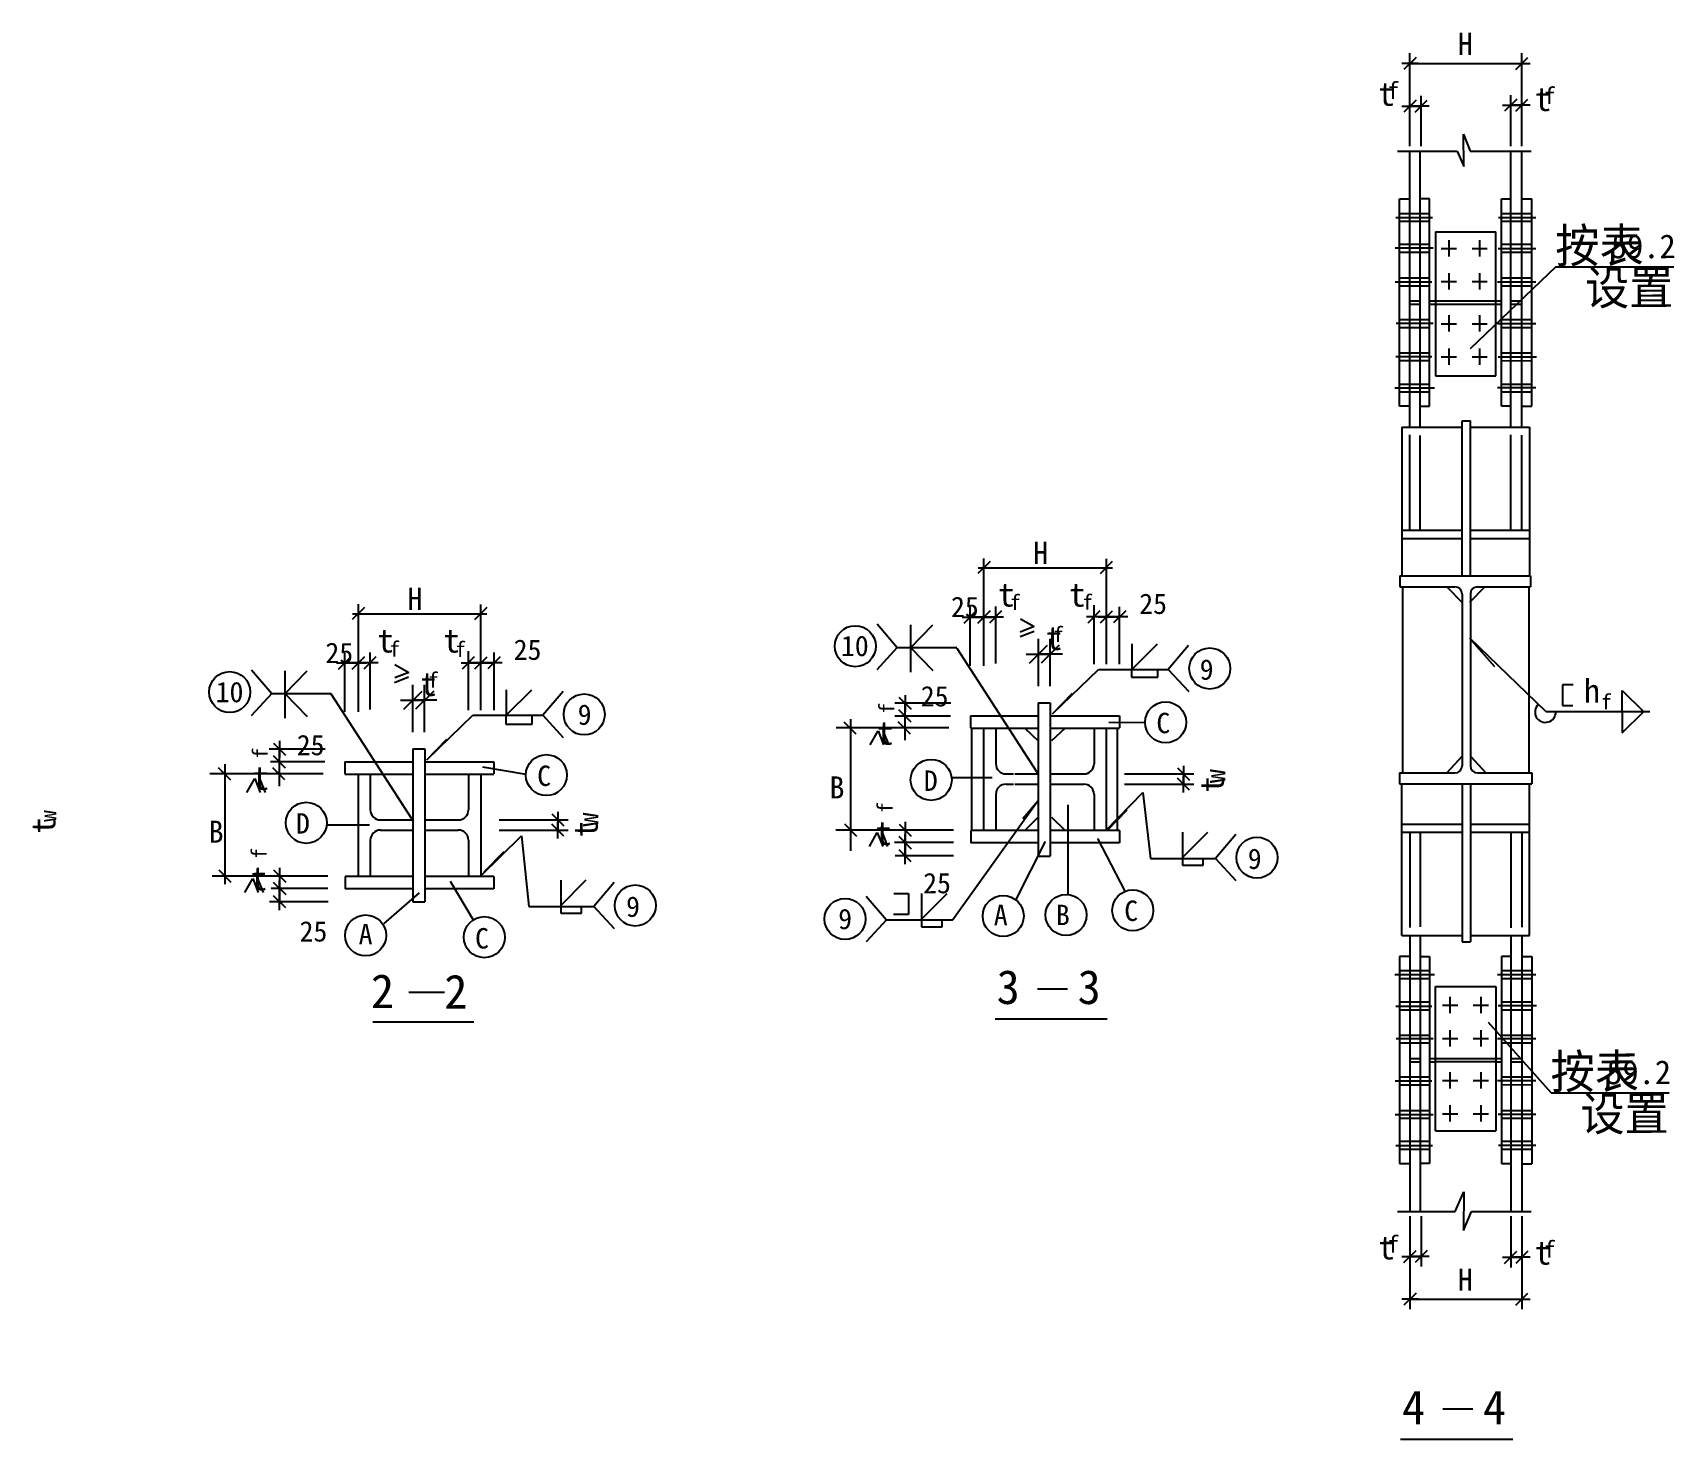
# Model space of a CAD drawing. Header units: metres. Extents: x -499 to 9135, y 9368 to 13561.
# Drawn here: x 4304 to 9135, y 9423 to 13561 of the extents above; entities that cross this region are included whole.
import ezdxf

# ---------------------------------------------------------------- set-up
doc = ezdxf.new("R2010")
doc.units = ezdxf.units.M
for name, color, linetype in [('FRAMING', 2, 'Continuous'), ('HIDDEN', 3, 'Continuous'), ('Z', 4, 'Continuous')]:
    doc.layers.add(name, color=color, linetype=linetype)

# ---------------------------------------------------------------- blocks, each defined once
blk = doc.blocks.new('CC')
blk.add_line((-24.24, 0), (24.24, 0))
at = {"layer": 'FRAMING', "color": 6}
blk.add_line((-17.83, -17.83), (17.83, 17.83), dxfattribs=at)

msp = doc.modelspace()

# ---------------------------------------------------------------- linework, layer by layer
for p, q in [((8357.03, 13227.17), (8357.03, 13500.9)), ((8686.08, 13227.17), (8686.08, 13500.9)), ((8358.03, 13470.9), (8685.08, 13470.9)), ((8332.78, 13345.38), (8381.27, 13345.38)), ((8356.03, 13345.38), (8355.03, 13345.38)), ((8357.03, 13227.17), (8357.03, 13375.38)), ((8357.03, 13345.38), (8389.68, 13345.38)), ((8413.93, 13345.38), (8365.44, 13345.38)), ((8389.68, 13227.17), (8389.68, 13375.38)), ((8389.68, 13227.17), (8389.68, 13375.38)), ((8390.68, 13345.38), (8391.68, 13345.38)), ((8629.18, 13347.89), (8677.67, 13347.89)), ((8652.43, 13347.89), (8651.43, 13347.89)), ((8653.43, 13227.17), (8653.43, 13377.89)), ((8653.43, 13347.89), (8686.08, 13347.89)), ((8710.33, 13347.89), (8661.84, 13347.89)), ((8686.08, 13227.17), (8686.08, 13377.89)), ((8687.08, 13347.89), (8688.08, 13347.89)), ((8515.26, 13167.51), (8514.84, 13262.51)), ((8514.84, 13262.51), (8534.42, 13213.2)), ((8320.69, 13213.2), (8495.75, 13213.2)), ((8495.75, 13213.2), (8515.26, 13167.51)), ((8534.42, 13213.2), (8713.65, 13213.2)), ((8786.01, 12872.58), (8533.92, 12631.03)), ((8786.01, 12872.58), (9133.61, 12872.58)), ((7086.03, 11986.65), (7481.34, 11986.65)), ((7103.41, 11698.58), (7103.41, 12014.63)), ((7464.14, 11703.01), (7464.14, 12013.68)), ((5245.11, 11851.48), (5640.42, 11851.48)), ((5262.49, 11563.41), (5262.49, 11879.47)), ((5623.22, 11567.85), (5623.22, 11878.51)), ((7062.06, 11842.07), (7061.06, 11842.07)), ((7063.06, 11698.58), (7063.06, 11872.07)), ((7103.41, 11842.07), (7063.06, 11842.07)), ((7127.65, 11842.07), (7079.16, 11842.07)), ((7102.41, 11842.07), (7101.41, 11842.07)), ((7137.04, 11842.07), (7103.41, 11842.07)), ((7104.41, 11842.07), (7105.41, 11842.07)), ((7161.29, 11842.07), (7112.8, 11842.07)), ((7138.04, 11842.07), (7139.04, 11842.07)), ((7138.27, 11704.93), (7138.27, 11873.29)), ((7210.63, 11837.13), (7251.51, 11813.89)), ((7478.28, 11842.44), (7405.55, 11842.44)), ((7425.98, 11842.44), (7424.48, 11842.44)), ((7427.48, 11703.01), (7427.48, 11876.56)), ((7439.9, 11842.44), (7488.39, 11842.44)), ((7463.14, 11842.44), (7462.14, 11842.44)), ((7464.14, 11842.44), (7502.65, 11842.44)), ((7465.64, 11842.44), (7467.14, 11842.44)), ((7502.65, 11703.65), (7502.65, 11872.44)), ((7503.65, 11842.44), (7504.65, 11842.44)), ((6788.64, 11821.92), (6848.33, 11751.96)), ((6886.91, 11819.37), (6886.91, 11679.71)), ((6887.07, 11751.16), (6952.77, 11818.71)), ((7251.17, 11799.83), (7210.01, 11783.8)), ((7251.51, 11813.89), (7210.36, 11797.86)), ((5297.35, 11569.76), (5297.35, 11738.13)), ((5586.57, 11567.85), (5586.57, 11741.39)), ((5661.73, 11568.48), (5661.73, 11737.28)), ((6848.33, 11751.96), (6788.36, 11686.93)), ((6848.33, 11751.96), (7023.82, 11751.96)), ((6887.07, 11751.95), (6952.77, 11684.4)), ((7023.12, 11750.23), (7259.85, 11384.83)), ((7264.02, 11638.23), (7264.02, 11777.84)), ((7298.21, 11638.23), (7298.21, 11777.84)), ((7538.31, 11688.1), (7613.6, 11763.3)), ((7538.31, 11762.76), (7538.31, 11688.1)), ((7705.57, 11758.06), (7645.88, 11688.1)), ((8756.67, 11564.03), (8533.6, 11779.73)), ((5221.14, 11706.91), (5220.14, 11706.91)), ((5222.14, 11563.41), (5222.14, 11736.91)), ((5262.49, 11706.91), (5222.14, 11706.91)), ((5286.73, 11706.91), (5238.25, 11706.91)), ((5261.49, 11706.91), (5260.49, 11706.91)), ((5296.12, 11706.91), (5262.49, 11706.91)), ((5263.49, 11706.91), (5264.49, 11706.91)), ((5320.37, 11706.91), (5271.88, 11706.91)), ((5297.12, 11706.91), (5298.12, 11706.91)), ((5369.71, 11701.97), (5410.59, 11678.72)), ((5564.99, 11707.28), (5613.48, 11707.28)), ((5585.07, 11707.28), (5583.57, 11707.28)), ((5586.57, 11707.28), (5623.22, 11707.28)), ((5659.59, 11707.28), (5586.86, 11707.28)), ((5622.22, 11707.28), (5621.22, 11707.28)), ((5623.22, 11707.28), (5661.73, 11707.28)), ((5624.72, 11707.28), (5626.22, 11707.28)), ((5662.73, 11707.28), (5663.73, 11707.28)), ((7262.52, 11732.84), (7261.02, 11732.84)), ((7264.02, 11732.84), (7298.21, 11732.84)), ((7299.71, 11732.84), (7301.21, 11732.84)), ((4947.72, 11686.75), (5007.41, 11616.8)), ((5045.99, 11684.21), (5045.99, 11544.54)), ((5046.15, 11615.99), (5111.85, 11683.55)), ((5410.25, 11664.66), (5369.09, 11648.64)), ((5410.59, 11678.72), (5369.44, 11662.7)), ((5423.1, 11503.06), (5423.1, 11642.67)), ((5457.29, 11503.06), (5457.29, 11642.67)), ((7305.61, 11558.29), (7439.99, 11688.1)), ((7439.99, 11688.1), (7645.88, 11688.1)), ((7537.86, 11688.12), (7537.86, 11664.82)), ((7537.86, 11664.82), (7614.78, 11664.82)), ((7614.78, 11664.82), (7614.78, 11687.15)), ((7645.88, 11688.1), (7705.85, 11623.07)), ((8805.63, 11642.85), (8805.63, 11582.23)), ((8837.09, 11642.85), (8805.63, 11642.85)), ((5007.41, 11616.8), (4947.45, 11551.76)), ((5007.41, 11616.8), (5182.9, 11616.8)), ((5046.15, 11616.78), (5111.85, 11549.23)), ((5182.2, 11615.07), (5418.93, 11249.66)), ((5421.6, 11597.67), (5420.1, 11597.67)), ((5423.1, 11597.67), (5457.29, 11597.67)), ((5458.79, 11597.67), (5460.29, 11597.67)), ((5697.39, 11552.94), (5772.68, 11628.13)), ((5697.39, 11627.6), (5697.39, 11552.94)), ((5864.65, 11622.89), (5804.96, 11552.94)), ((8981.8, 11626.35), (9044.83, 11563.12)), ((8981.8, 11563.12), (8981.8, 11626.35)), ((5464.69, 11423.12), (5599.07, 11552.94)), ((5599.07, 11552.94), (5804.96, 11552.94)), ((5696.75, 11552.94), (5696.75, 11527.18)), ((5773.42, 11527.18), (5773.42, 11552.94)), ((5804.96, 11552.94), (5864.93, 11487.9)), ((7004.46, 11550.7), (6841.16, 11550.7)), ((7005.5, 11588.33), (6841.17, 11588.33)), ((6871.17, 11589.33), (6871.17, 11590.33)), ((6871.17, 11550.7), (6871.17, 11588.33)), ((6871.17, 11526.45), (6871.17, 11574.94)), ((6871.17, 11552.2), (6871.17, 11553.7)), ((6871.17, 11479.59), (6871.17, 11552.33)), ((6871.17, 11515.96), (6871.17, 11550.7)), ((6871.17, 11549.7), (6871.17, 11548.7)), ((8756.98, 11563.81), (9063.01, 11563.72)), ((8805.63, 11582.23), (8836.35, 11582.23)), ((8981.8, 11564.17), (8981.8, 11500.94)), ((8981.8, 11500.94), (9044.83, 11564.17)), ((5696.75, 11527.18), (5773.42, 11527.18)), ((7000.14, 11515.96), (6668.31, 11515.96)), ((6710.28, 11541.97), (6710.28, 11154.11)), ((6768.83, 11466.52), (6792.07, 11507.4)), ((6792.07, 11507.4), (6808.1, 11466.25)), ((6806.14, 11507.95), (6822.16, 11466.79)), ((6871.17, 11514.46), (6871.17, 11512.96)), ((7470.51, 11532.49), (7579.39, 11531.94)), ((5164.58, 11453.17), (5000.25, 11453.17)), ((5030.25, 11454.17), (5030.25, 11455.17)), ((5030.25, 11415.53), (5030.25, 11453.17)), ((4869.36, 11409.52), (4869.36, 11055.63)), ((5163.54, 11415.53), (5003.86, 11415.53)), ((5030.25, 11391.29), (5030.25, 11439.78)), ((5030.25, 11417.03), (5030.25, 11418.53)), ((5030.25, 11344.43), (5030.25, 11417.16)), ((5030.25, 11380.79), (5030.25, 11415.53)), ((5030.25, 11414.53), (5030.25, 11413.53)), ((5627.83, 11400.85), (5755.56, 11380.21)), ((5159.22, 11380.79), (4825.11, 11380.79)), ((4934.53, 11325.89), (4957.77, 11366.77)), ((4957.77, 11366.77), (4973.8, 11325.62)), ((4971.83, 11367.32), (4987.86, 11326.16)), ((5030.25, 11379.29), (5030.25, 11377.79)), ((7007.14, 11369.86), (7127.89, 11370.12)), ((7517.27, 11380.28), (7720.57, 11380.28)), ((7690.57, 11381.28), (7690.57, 11382.28)), ((7690.57, 11380.28), (7690.57, 11350.29)), ((7263.45, 11303.33), (7011.34, 10951.14)), ((7463.19, 11214.99), (7570.89, 11325.91)), ((7517.27, 11350.29), (7720.57, 11350.29)), ((7570.89, 11325.91), (7593.26, 11131.78)), ((7690.57, 11349.29), (7690.57, 11348.29)), ((7349.8, 11289.02), (7349.8, 11025.88)), ((5167.58, 11231.1), (5295.18, 11230.99)), ((5676.36, 11245.11), (5879.65, 11245.11)), ((5676.36, 11215.12), (5879.65, 11215.12)), ((5849.65, 11246.11), (5849.65, 11247.11)), ((5849.65, 11245.11), (5849.65, 11215.12)), ((5849.65, 11214.12), (5849.65, 11213.12)), ((7013.41, 11215.27), (6667.27, 11215.27)), ((6766.35, 11166.84), (6789.59, 11207.72)), ((6789.59, 11207.72), (6805.62, 11166.57)), ((6803.66, 11208.27), (6819.68, 11167.11)), ((6871.67, 11216.27), (6871.67, 11217.27)), ((6871.67, 11215.27), (6871.67, 11178.27)), ((7687.37, 11134.21), (7762.66, 11209.41)), ((7687.37, 11208.87), (7687.37, 11131.78)), ((5622.27, 11079.83), (5742.9, 11198.28)), ((5742.9, 11198.28), (5763.77, 10990.83)), ((7013.41, 11178.27), (6839.9, 11178.27)), ((6871.67, 11202.52), (6871.67, 11154.03)), ((6871.67, 11179.27), (6871.67, 11180.27)), ((6871.67, 11178.27), (6871.67, 11139.22)), ((6871.67, 11177.27), (6871.67, 11176.27)), ((7283.72, 11182.08), (7196.78, 11011.21)), ((7437.37, 11190.76), (7518.18, 11035.48)), ((7844.39, 11201.74), (7784.7, 11131.78)), ((7013.99, 11139.22), (6841.67, 11139.22)), ((6871.67, 11138.22), (6871.67, 11137.22)), ((7593.26, 11131.78), (7784.7, 11131.78)), ((7687.35, 11131.78), (7687.35, 11111.67)), ((7687.35, 11111.67), (7748.08, 11111.67)), ((7748.08, 11111.67), (7748.08, 11131.78)), ((7784.7, 11131.78), (7844.67, 11066.75)), ((5172.49, 11080.1), (4832.15, 11080.1)), ((4928.47, 11031.42), (4951.72, 11072.3)), ((4951.72, 11072.3), (4967.74, 11031.14)), ((4965.78, 11072.84), (4981.81, 11031.69)), ((5030.75, 11081.1), (5030.75, 11082.1)), ((5030.75, 11080.1), (5030.75, 11043.11)), ((5030.75, 11067.35), (5030.75, 11018.86)), ((5532.77, 11065.09), (5600.27, 10951.62)), ((5857.87, 10993.25), (5933.17, 11068.45)), ((5857.87, 11067.91), (5857.87, 10990.83)), ((5172.49, 11043.11), (5005.85, 11043.11)), ((5030.75, 11044.11), (5030.75, 11045.11)), ((5030.75, 11043.11), (5030.75, 11004.06)), ((5030.75, 11042.11), (5030.75, 11041.11)), ((5441.53, 11030.31), (5337.11, 10939.87)), ((6014.9, 11060.78), (5955.21, 10990.83)), ((6757.04, 11021.09), (6816.73, 10951.14)), ((6838.05, 11028.84), (6881.49, 11028.84)), ((6881.49, 11028.84), (6881.49, 10966.59)), ((6919.75, 10953.56), (6995.04, 11028.76)), ((6919.75, 11028.23), (6919.75, 10951.14)), ((5173.07, 11004.06), (5000.75, 11004.06)), ((5030.75, 11003.06), (5030.75, 11002.06)), ((5763.77, 10990.83), (5955.21, 10990.83)), ((5857.86, 10990.83), (5857.86, 10970.71)), ((5857.86, 10970.71), (5918.59, 10970.71)), ((5918.59, 10970.71), (5918.59, 10990.83)), ((5955.21, 10990.83), (6015.18, 10925.79)), ((6881.49, 10966.59), (6837.18, 10966.59)), ((6816.73, 10951.14), (6756.76, 10886.11)), ((6815.22, 10951.14), (7011.34, 10951.14)), ((6919.73, 10951.14), (6919.73, 10931.02)), ((6919.73, 10931.02), (6980.46, 10931.02)), ((6980.46, 10931.02), (6980.46, 10951.14)), ((8772.25, 10442.4), (8588.1, 10649.41)), ((8772.25, 10442.4), (9119.85, 10442.4)), ((8490.22, 10092.91), (8515.26, 10151.27)), ((8515.26, 10151.27), (8514.84, 10037.34)), ((8320.69, 10092.91), (8490.22, 10092.91)), ((8357.03, 10078.94), (8357.03, 9805.21)), ((8357.03, 10078.94), (8357.03, 9930.72)), ((8389.68, 10078.94), (8389.68, 9930.72)), ((8514.84, 10037.34), (8538.11, 10092.91)), ((8538.11, 10092.91), (8713.65, 10092.91)), ((8653.43, 10078.94), (8653.43, 9928.22)), ((8686.08, 10078.94), (8686.08, 9805.21)), ((8686.08, 10078.94), (8686.08, 9928.22)), ((8356.03, 9960.72), (8355.03, 9960.72)), ((8357.03, 9960.72), (8389.68, 9960.72)), ((8390.68, 9960.72), (8391.68, 9960.72)), ((8652.43, 9958.22), (8651.43, 9958.22)), ((8653.43, 9958.22), (8686.08, 9958.22)), ((8687.08, 9958.22), (8688.08, 9958.22)), ((8358.03, 9835.21), (8685.08, 9835.21))]:
    msp.add_line(p, q)
for centre in [(6724.65, 11756.26), (7767.97, 11690.63), (4883.73, 11621.09), (5927.05, 11555.46), (7637.86, 11532.19), (5815.79, 11376.93), (6948.02, 11362.98), (5109.05, 11236.57), (7906.8, 11134.31), (6077.3, 10993.36), (6694.63, 10953.67), (7159.98, 10962.16), (7345.03, 10965.61), (7541.31, 10978.89), (5283.87, 10905.18), (5633.11, 10900.1)]:
    msp.add_circle(centre, 60.37)
msp.add_arc((8755.56, 11562.67), 30.56, 132.7, 2.11)
at = {"layer": 'FRAMING'}
for p, q in [((8374.86, 13363.22), (8339.19, 13327.55)), ((8372.14, 13327.55), (8407.81, 13363.22)), ((8671.33, 13365.72), (8635.66, 13330.05)), ((8668.37, 13330.05), (8704.04, 13365.72)), ((8356.74, 12401.12), (8356.74, 13213.2)), ((8386.91, 12401.12), (8386.91, 13213.2)), ((8653.52, 12401.12), (8653.52, 13213.2)), ((8686.15, 12401.12), (8686.15, 13213.2)), ((8326.44, 12462.64), (8326.44, 13072.22)), ((8326.44, 13072.22), (8356.74, 13072.22)), ((8414.35, 13072.22), (8386.91, 13072.22)), ((8414.35, 12462.64), (8414.35, 13072.22)), ((8626.7, 12462.64), (8626.7, 13072.22)), ((8626.7, 13072.22), (8653.52, 13072.22)), ((8686.51, 13072.6), (8715.23, 13072.6)), ((8715.23, 12462.64), (8715.23, 13072.6)), ((8315.28, 13017.64), (8423.36, 13017.64)), ((8617.93, 13017.65), (8727.58, 13017.65)), ((8432.07, 12975.76), (8432.07, 12551.32)), ((8432.07, 12975.76), (8609.67, 12975.76)), ((8472.29, 12903.14), (8472.29, 12951.24)), ((8562.7, 12903.14), (8562.7, 12951.24)), ((8609.67, 12551.32), (8609.67, 12975.76)), ((8313.71, 12928.15), (8424.93, 12928.15)), ((8449.27, 12926.51), (8494.25, 12926.49)), ((8539.68, 12926.51), (8584.66, 12926.49)), ((8616.41, 12926.6), (8727.58, 12926.6)), ((8472.29, 12805.72), (8472.29, 12853.83)), ((8562.7, 12805.72), (8562.7, 12853.83)), ((8313.71, 12828.47), (8421.84, 12828.47)), ((8449.27, 12829.09), (8494.25, 12829.08)), ((8539.68, 12829.09), (8584.66, 12829.08)), ((8614.84, 12827.82), (8727.58, 12827.82)), ((8356.74, 12772.35), (8386.91, 12772.35)), ((8356.74, 12762.92), (8386.91, 12762.92)), ((8414.35, 12772.35), (8432.07, 12772.35)), ((8414.35, 12762.92), (8432.07, 12762.92)), ((8609.67, 12772.35), (8626.7, 12772.35)), ((8609.67, 12762.92), (8626.7, 12762.92)), ((8653.52, 12772.35), (8685.88, 12772.35)), ((8653.52, 12762.92), (8685.88, 12762.92)), ((8316.8, 12706.55), (8424.93, 12706.55)), ((8449.27, 12705.1), (8494.25, 12705.09)), ((8472.29, 12681.73), (8472.29, 12729.84)), ((8539.68, 12705.1), (8584.66, 12705.09)), ((8562.7, 12681.73), (8562.7, 12729.84)), ((8614.84, 12705.22), (8727.58, 12705.22)), ((8315.28, 12608.71), (8421.84, 12608.71)), ((8449.27, 12607.68), (8494.25, 12607.67)), ((8472.29, 12584.32), (8472.29, 12632.42)), ((8539.68, 12607.68), (8584.66, 12607.67)), ((8562.7, 12584.32), (8562.7, 12632.42)), ((8616.41, 12607.16), (8729.15, 12607.16)), ((8312.19, 12516.36), (8429.54, 12516.36)), ((8432.07, 12551.32), (8609.67, 12551.32)), ((8614.84, 12517.66), (8727.58, 12517.66)), ((8356.74, 12462.64), (8326.44, 12462.64)), ((8387.46, 12462.64), (8414.35, 12462.64)), ((8653.52, 12462.64), (8626.7, 12462.64)), ((8686.7, 12462.64), (8715.23, 12462.64)), ((8510.52, 11962.98), (8510.52, 12419.26)), ((8510.52, 12419.26), (8534.7, 12419.26)), ((8534.7, 11962.98), (8534.7, 12419.26)), ((8332.8, 12400.87), (8332.8, 11962.98)), ((8332.8, 12400.87), (8510.52, 12400.87)), ((8534.7, 12400.87), (8709.03, 12400.87)), ((8709.03, 12400.87), (8709.03, 11962.98)), ((7121.24, 12005.73), (7085.57, 11970.06)), ((7446.31, 11970.43), (7481.98, 12006.1)), ((8327.52, 11962.98), (8711.98, 11962.98)), ((8327.52, 11962.98), (8327.52, 11931)), ((8327.52, 11931), (8489.2, 11931)), ((8332.8, 11962.98), (8709.03, 11962.98)), ((8335.46, 11931), (8335.46, 11383.34)), ((8556.03, 11931), (8711.98, 11931)), ((8706.61, 11931), (8706.61, 11383.34)), ((8711.98, 11962.98), (8711.98, 11931)), ((8466.08, 11929.7), (8511.03, 11884.79)), ((8510.52, 11909.67), (8510.52, 11403.72)), ((8576.72, 11929.7), (8531.77, 11884.79)), ((8534.7, 11909.67), (8534.7, 11403.72)), ((5280.32, 11870.57), (5244.66, 11834.9)), ((5605.39, 11835.26), (5641.06, 11870.93)), ((7121.24, 11859.91), (7085.57, 11824.24)), ((7154.88, 11859.91), (7119.21, 11824.24)), ((7444.55, 11859.91), (7408.88, 11824.24)), ((7446.31, 11824.61), (7481.98, 11860.28)), ((5280.32, 11724.74), (5244.66, 11689.07)), ((5313.96, 11724.74), (5278.29, 11689.07)), ((5603.63, 11724.74), (5567.96, 11689.07)), ((5605.39, 11689.44), (5641.06, 11725.11)), ((6889, 11532.86), (6853.34, 11568.53)), ((7063.85, 11551.32), (7063.85, 11515.86)), ((7063.85, 11551.32), (7263.38, 11551.32)), ((7263.38, 11589.77), (7263.38, 11138.89)), ((7263.38, 11589.77), (7298.68, 11589.77)), ((7298.68, 11589.77), (7298.68, 11138.89)), ((7298.68, 11551.32), (7502.34, 11551.32)), ((7502.34, 11551.32), (7502.34, 11515.86)), ((6727.73, 11497.15), (6692.06, 11532.82)), ((6886.88, 11497.9), (6851.21, 11533.57)), ((7063.85, 11515.32), (7263.38, 11515.32)), ((7066.87, 11515), (7066.87, 11215.27)), ((7223.21, 11514.97), (7263.29, 11477.68)), ((7298.68, 11515.32), (7502.34, 11515.32)), ((7342.08, 11514.97), (7301.99, 11477.68)), ((7495.36, 11515), (7495.36, 11213.68)), ((5422.46, 11454.6), (5422.46, 11003.72)), ((5422.46, 11454.6), (5457.76, 11454.6)), ((5457.76, 11454.6), (5457.76, 11003.72)), ((5048.09, 11397.7), (5012.42, 11433.37)), ((5222.93, 11416.15), (5222.93, 11380.69)), ((5222.93, 11416.15), (5422.46, 11416.15)), ((5457.76, 11416.15), (5661.42, 11416.15)), ((5661.42, 11416.15), (5661.42, 11380.69)), ((8510.6, 11432.61), (8465.45, 11383.2)), ((8534.68, 11432.61), (8579.82, 11383.2)), ((4886.81, 11362.37), (4851.14, 11398.04)), ((5045.96, 11362.73), (5010.29, 11398.4)), ((5222.93, 11380.15), (5422.46, 11380.15)), ((5261.42, 11380.15), (5261.42, 11080.13)), ((5297.42, 11380.15), (5297.42, 11275.14)), ((5457.76, 11380.15), (5661.42, 11380.15)), ((5586.52, 11380.15), (5586.52, 11275.14)), ((5622.52, 11380.15), (5622.52, 11080.13)), ((7194.37, 11380.31), (7263.38, 11380.31)), ((8326.37, 11383.34), (8326.37, 11351.35)), ((8326.37, 11383.34), (8489.2, 11383.34)), ((8326.37, 11351.35), (8715.22, 11351.35)), ((8332.8, 10905.24), (8332.8, 11351.35)), ((8510.52, 11351.35), (8510.52, 10886.84)), ((8534.7, 11351.35), (8534.7, 10886.84)), ((8556.03, 11383.34), (8715.22, 11383.34)), ((8709.03, 10905.24), (8709.03, 11351.35)), ((8715.22, 11383.34), (8715.22, 11351.35)), ((7193.85, 11350.31), (7263.38, 11350.31)), ((5327.42, 11245.14), (5422.46, 11245.14)), ((5327.42, 11215.14), (5422.46, 11215.14)), ((5457.76, 11245.14), (5556.52, 11245.14)), ((5457.76, 11215.14), (5556.52, 11215.14)), ((6692.56, 11233.19), (6728.23, 11197.52)), ((7064.63, 11213.87), (7064.63, 11177.92)), ((7263.38, 11213.87), (7064.63, 11213.87)), ((7223.21, 11213.91), (7261.91, 11252.57)), ((7502.34, 11213.87), (7298.68, 11213.87)), ((7342.08, 11213.91), (7303.37, 11252.57)), ((7502.34, 11213.87), (7502.34, 11177.92)), ((5297.42, 11185.14), (5297.42, 11078.7)), ((5586.52, 11185.14), (5586.52, 11078.7)), ((6853.84, 11196.11), (6889.5, 11160.44)), ((7263.38, 11177.87), (7064.63, 11177.87)), ((7502.34, 11177.87), (7298.68, 11177.87)), ((7263.38, 11138.89), (7298.68, 11138.89)), ((4851.64, 11097.86), (4887.31, 11062.2)), ((5012.92, 11060.94), (5048.59, 11025.27)), ((5223.71, 11078.7), (5223.71, 11042.75)), ((5422.46, 11078.7), (5223.71, 11078.7)), ((5661.42, 11078.7), (5457.76, 11078.7)), ((5661.42, 11078.7), (5661.42, 11042.75)), ((5422.46, 11042.7), (5223.71, 11042.7)), ((5661.42, 11042.7), (5457.76, 11042.7)), ((5422.46, 11003.72), (5457.76, 11003.72)), ((8332.8, 10905.24), (8510.52, 10905.24)), ((8356.74, 10904.98), (8356.74, 10092.91)), ((8386.91, 10904.98), (8386.91, 10092.91)), ((8510.52, 10886.84), (8534.7, 10886.84)), ((8534.7, 10905.24), (8709.03, 10905.24)), ((8653.52, 10904.98), (8653.52, 10092.91)), ((8686.15, 10904.98), (8686.15, 10092.91)), ((8326.44, 10843.47), (8326.44, 10233.89)), ((8356.74, 10843.47), (8326.44, 10843.47)), ((8387.46, 10843.47), (8414.35, 10843.47)), ((8414.35, 10843.47), (8414.35, 10233.89)), ((8626.7, 10843.47), (8626.7, 10233.89)), ((8653.52, 10843.47), (8626.7, 10843.47)), ((8686.7, 10843.47), (8715.23, 10843.47)), ((8715.23, 10843.47), (8715.23, 10233.51)), ((8312.19, 10790.18), (8429.54, 10790.18)), ((8614.84, 10790.18), (8727.58, 10790.18)), ((8432.07, 10754.78), (8609.67, 10754.78)), ((8432.07, 10330.35), (8432.07, 10754.78)), ((8475.69, 10676.3), (8475.69, 10724.4)), ((8566.1, 10676.3), (8566.1, 10724.4)), ((8609.67, 10754.78), (8609.67, 10330.35)), ((8315.28, 10697.4), (8421.84, 10697.4)), ((8452.67, 10699.67), (8497.65, 10699.65)), ((8543.08, 10699.67), (8588.06, 10699.65)), ((8616.41, 10698.95), (8729.15, 10698.95)), ((5305.31, 10650.85), (5601.84, 10650.85)), ((5309.76, 10650.85), (5602.22, 10650.85)), ((7136.42, 10659.41), (7466.15, 10659.41)), ((8475.69, 10578.88), (8475.69, 10626.99)), ((8566.1, 10578.88), (8566.1, 10626.99)), ((8316.8, 10601.73), (8424.93, 10601.73)), ((8452.67, 10602.25), (8497.65, 10602.24)), ((8543.08, 10602.25), (8588.06, 10602.24)), ((8614.84, 10601.73), (8727.58, 10601.73)), ((8356.74, 10543.18), (8386.91, 10543.18)), ((8356.74, 10533.76), (8386.91, 10533.76)), ((8414.35, 10543.18), (8432.07, 10543.18)), ((8414.35, 10533.76), (8432.07, 10533.76)), ((8609.67, 10543.18), (8626.7, 10543.18)), ((8609.67, 10533.76), (8626.7, 10533.76)), ((8653.52, 10543.18), (8685.88, 10543.18)), ((8653.52, 10533.76), (8685.88, 10533.76)), ((8475.69, 10454.89), (8475.69, 10503)), ((8566.1, 10454.89), (8566.1, 10503)), ((8313.71, 10477.64), (8421.84, 10477.64)), ((8452.67, 10478.26), (8497.65, 10478.25)), ((8543.08, 10478.26), (8588.06, 10478.25)), ((8614.84, 10478.28), (8727.58, 10478.28)), ((8475.69, 10357.48), (8475.69, 10405.58)), ((8566.1, 10357.48), (8566.1, 10405.58)), ((8313.71, 10377.96), (8424.93, 10377.96)), ((8452.67, 10380.84), (8497.65, 10380.83)), ((8543.08, 10380.84), (8588.06, 10380.83)), ((8616.41, 10379.51), (8727.58, 10379.51)), ((8432.07, 10330.35), (8609.67, 10330.35)), ((8617.93, 10288.45), (8727.58, 10288.45)), ((8315.28, 10287.41), (8423.36, 10287.41)), ((8326.44, 10233.89), (8356.74, 10233.89)), ((8414.35, 10233.89), (8386.91, 10233.89)), ((8626.7, 10233.89), (8653.52, 10233.89)), ((8686.51, 10233.51), (8715.23, 10233.51)), ((8329.54, 9423.15), (8659.27, 9423.15))]:
    msp.add_line(p, q, dxfattribs=at)
for centre, radius, start, end in [((8489.2, 11909.67), 21.32, 0, 90), ((8556.03, 11909.67), 21.32, 90, 180), ((8489.2, 11404.66), 21.32, 270, 0), ((8556.03, 11404.66), 21.32, 180, 270), ((5327.42, 11275.14), 30, 180, 270), ((5556.52, 11275.14), 30, 270, 0), ((5327.42, 11185.14), 30, 90, 180), ((5556.52, 11185.14), 30, 0, 90)]:
    msp.add_arc(centre, radius, start, end, dxfattribs=at)
at = {"layer": 'HIDDEN'}
for p, q in [((8326.44, 13029.76), (8414.35, 13029.74)), ((8326.44, 13006.6), (8414.35, 13006.58)), ((8626.7, 13029.69), (8715.23, 13029.67)), ((8626.7, 13006.53), (8715.23, 13006.51)), ((8326.44, 12938.87), (8414.35, 12938.85)), ((8326.44, 12915.71), (8414.35, 12915.69)), ((8626.7, 12938.8), (8715.23, 12938.79)), ((8626.7, 12915.64), (8715.23, 12915.63)), ((8326.44, 12840.01), (8414.35, 12839.99)), ((8326.44, 12816.85), (8414.35, 12816.83)), ((8626.7, 12839.94), (8715.23, 12839.93)), ((8626.7, 12816.78), (8715.23, 12816.76)), ((8432.2, 12772.23), (8609.52, 12772.23)), ((8432.2, 12762.62), (8609.52, 12762.62)), ((8326.44, 12717.21), (8414.35, 12717.19)), ((8626.7, 12717.14), (8715.23, 12717.13)), ((8326.44, 12694.05), (8414.35, 12694.03)), ((8626.7, 12693.98), (8715.23, 12693.97)), ((8326.44, 12619.57), (8414.35, 12619.55)), ((8626.7, 12619.5), (8715.23, 12619.49)), ((8326.44, 12596.41), (8414.35, 12596.39)), ((8626.7, 12596.34), (8715.23, 12596.33)), ((8326.44, 12527.46), (8414.35, 12527.44)), ((8626.7, 12527.4), (8715.23, 12527.38)), ((8326.44, 12504.3), (8414.35, 12504.28)), ((8626.7, 12504.24), (8715.23, 12504.22)), ((8356.74, 12097.36), (8356.74, 12378.01)), ((8386.91, 12097.36), (8386.91, 12375.92)), ((8653.52, 12097.36), (8653.52, 12378.03)), ((8686.15, 12097.36), (8686.15, 12376.97)), ((8332.8, 12097.36), (8510.52, 12097.36)), ((8534.7, 12097.36), (8709.03, 12097.36)), ((8332.8, 12073.49), (8510.52, 12073.49)), ((8534.7, 12073.49), (8709.03, 12073.49)), ((7102.34, 11515.32), (7102.34, 11215.3)), ((7138.34, 11515.32), (7138.34, 11410.31)), ((7427.44, 11515.32), (7427.44, 11410.31)), ((7463.44, 11515.32), (7463.44, 11215.3)), ((7168.34, 11380.31), (7190.7, 11380.31)), ((7298.68, 11380.31), (7397.44, 11380.31)), ((7138.34, 11320.31), (7138.34, 11213.87)), ((7168.34, 11350.31), (7189.91, 11350.31)), ((7298.68, 11350.31), (7397.44, 11350.31)), ((7427.44, 11320.31), (7427.44, 11213.87)), ((8332.8, 11232.61), (8510.52, 11232.61)), ((8332.8, 11208.74), (8510.52, 11208.74)), ((8356.74, 11208.74), (8356.74, 10928.1)), ((8386.91, 11208.74), (8386.91, 10930.18)), ((8534.7, 11232.61), (8709.03, 11232.61)), ((8534.7, 11208.74), (8709.03, 11208.74)), ((8653.52, 11208.74), (8653.52, 10928.07)), ((8686.15, 11208.74), (8686.15, 10929.14)), ((8326.44, 10801.81), (8414.35, 10801.83)), ((8326.44, 10778.65), (8414.35, 10778.66)), ((8626.7, 10801.87), (8715.23, 10801.89)), ((8626.7, 10778.71), (8715.23, 10778.73)), ((8326.44, 10709.7), (8414.35, 10709.72)), ((8326.44, 10686.54), (8414.35, 10686.56)), ((8626.7, 10709.76), (8715.23, 10709.78)), ((8626.7, 10686.6), (8715.23, 10686.62)), ((8326.44, 10612.06), (8414.35, 10612.08)), ((8326.44, 10588.9), (8414.35, 10588.92)), ((8626.7, 10612.12), (8715.23, 10612.14)), ((8626.7, 10588.96), (8715.23, 10588.98)), ((8432.2, 10543.49), (8609.52, 10543.49)), ((8432.2, 10533.87), (8609.52, 10533.87)), ((8326.44, 10489.26), (8414.35, 10489.28)), ((8626.7, 10489.32), (8715.23, 10489.34)), ((8326.44, 10466.1), (8414.35, 10466.12)), ((8626.7, 10466.16), (8715.23, 10466.18)), ((8326.44, 10390.4), (8414.35, 10390.42)), ((8626.7, 10390.46), (8715.23, 10390.48)), ((8326.44, 10367.24), (8414.35, 10367.26)), ((8626.7, 10367.3), (8715.23, 10367.32)), ((8326.44, 10299.51), (8414.35, 10299.53)), ((8626.7, 10299.57), (8715.23, 10299.59)), ((8326.44, 10276.35), (8414.35, 10276.37)), ((8626.7, 10276.41), (8715.23, 10276.43))]:
    msp.add_line(p, q, dxfattribs=at)
for centre, start, end in [((7168.34, 11410.31), 180, 270), ((7397.44, 11410.31), 270, 0), ((7168.34, 11320.31), 90, 180), ((7397.44, 11320.31), 0, 90)]:
    msp.add_arc(centre, 30, start, end, dxfattribs=at)
at = {"layer": 'Z'}
for p, q in [((5411.1, 10738.3), (5498.8, 10738.3)), ((5428.39, 10738.3), (5516.09, 10738.3)), ((7261.1, 10748.24), (7348.81, 10748.24)), ((8454.22, 9511.98), (8541.92, 9511.98))]:
    msp.add_line(p, q, dxfattribs=at)
for points in [[(8606.97, 11695.27), (8538.81, 11771.9)], [(7362.83, 11616.66), (7303.8, 11556.37)], [(5521.91, 11481.5), (5462.88, 11421.2)], [(7212.56, 11457.52), (7259.94, 11384.22)], [(5371.64, 11322.35), (5419.02, 11249.06)], [(7218.09, 11249.14), (7263.58, 11303.63)], [(7523.88, 11273.53), (7464.85, 11213.24)], [(5690.38, 11151.56), (5631.34, 11091.26)]]:
    msp.add_lwpolyline(points, dxfattribs=at)

# ---------------------------------------------------------------- block references
for p, rotation in [((8357.03, 13470.9), 180), ((7502.65, 11842.44), 180), ((5661.73, 11707.28), 180), ((6871.17, 11588.33), 270), ((5030.25, 11453.17), 270), ((7690.57, 11380.28), 270), ((7690.57, 11350.29), 90), ((5849.65, 11245.11), 270), ((5849.65, 11215.12), 90), ((6871.67, 11215.27), 270), ((6871.67, 11178.27), 90), ((6871.67, 11139.22), 90), ((5030.75, 11080.1), 270), ((5030.75, 11043.11), 90), ((5030.75, 11004.06), 90), ((8389.68, 9960.72), 180), ((8686.08, 9958.22), 180), ((8357.03, 9835.21), 180)]:
    msp.add_blockref('CC', p, dxfattribs=dict(rotation=rotation))
for p in [(8686.08, 13470.9), (7063.06, 11842.07), (7103.41, 11842.07), (5222.14, 11706.91), (5262.49, 11706.91), (8357.03, 9960.72), (8653.43, 9958.22), (8686.08, 9835.21)]:
    msp.add_blockref('CC', p)
at = {"xscale": 1.5, "yscale": 1.5, "zscale": 1.5}
for p in [(7264.02, 11732.84), (5423.1, 11597.67)]:
    msp.add_blockref('CC', p, dxfattribs=at)
at = {"xscale": 1.5, "yscale": 1.5, "zscale": 1.5, "rotation": 180}
for p in [(7298.21, 11732.84), (5457.29, 11597.67)]:
    msp.add_blockref('CC', p, dxfattribs=at)

# ---------------------------------------------------------------- texts
for s, p in [('按表', (8784.78, 12884.88)), ('设置', (8872.46, 12760.76)), ('按表', (8771.02, 10454.7)), ('设置', (8858.7, 10330.58))]:
    msp.add_text(s, height=100, rotation=0.19).set_placement(p)
for s, p in [('C', (7610.79, 11500.25)), ('C', (5788.72, 11344.99)), ('D', (6926.45, 11330.55)), ('D', (5078.91, 11204.93)), ('A', (7132.37, 10935.42)), ('B', (7315.14, 10935.46)), ('C', (7516.36, 10947.84)), ('A', (5263.3, 10879.27)), ('C', (5605.88, 10866.77))]:
    msp.add_text(s, height=60).set_placement(p)
at = {"attachment_point": 1}
for s, insert, char_height in [('\\A1;25', (7006.44, 11901.94), 60), ('\\A1;25', (7560.39, 11911.14), 60), ('\\A1;25', (5165.52, 11766.77), 60), ('\\A1;25', (5719.47, 11775.98), 60), ('\\A1;25', (6917.48, 11638.99), 60), ('\\A1;25', (5081.19, 11495.44), 60), ('\\A1;B', (6648.74, 11373.22), 65), ('\\A1;B', (4821.63, 11242.9), 65), ('\\A1;25', (6924.53, 11089.21), 60), ('\\A1;25', (5089.43, 10947.22), 60)]:
    msp.add_mtext(s, dxfattribs=dict(at, insert=insert, char_height=char_height))
at = {"layer": 'Z'}
for s, height, p in [('H', 65, (8497.72, 13495.9)), ('f', 50, (8291.07, 13366.37)), ('f', 50, (8751.42, 13351.04)), ('H', 65, (7248.1, 11998.38)), ('t', 70, (7145.4, 11872.76)), ('t', 70, (7353.92, 11872.56)), ('H', 65, (5407.18, 11863.21)), ('f', 45, (7180.3, 11862.93)), ('f', 45, (7392.91, 11863.33)), ('t', 70, (5318.88, 11737.59)), ('t', 70, (5513, 11737.39)), ('10', 60, (6682.58, 11727.07)), ('f', 45, (7307.21, 11768.77)), ('f', 45, (5354.05, 11725.68)), ('f', 45, (5547.6, 11724.87)), ('9', 60, (7738.31, 11657.6)), ('10', 60, (4842.48, 11591.39)), ('f', 45, (5467.67, 11634.49)), ('h', 70, (8868.46, 11589.78)), ('f', 45, (8919.79, 11570.37)), ('9', 60, (5907.83, 11524.84)), ('9', 60, (7879.81, 11100.88)), ('9', 60, (6050.32, 10959.92)), ('9', 60, (6674.5, 10923.68)), ('2', 100, (5299.46, 10691.33)), ('2', 100, (5515.27, 10689.99)), ('3', 100, (7140.73, 10703.46)), ('3', 100, (7378.96, 10703.43)), ('f', 50, (8291.07, 9972.17)), ('f', 50, (8751.42, 9956.85)), ('H', 65, (8497.72, 9860.21)), ('4', 100, (8333.85, 9467.2)), ('4', 100, (8572.08, 9467.18))]:
    msp.add_text(s, height=height, dxfattribs=at).set_placement(p)
for s, height, rotation, p in [('59.2', 70, 0.19, (8948.62, 12897.38)), ('f', 45, 90, (6839.29, 11558.25)), ('f', 45, 90, (4995.95, 11425.97)), ('t', 70, 90, (7809.41, 11325.83)), ('w', 60, 90, (7813.24, 11353.44)), ('w', 50, 90, (4373.98, 11239.52)), ('w', 60, 90, (5968.28, 11225.66)), ('f', 45, 90, (6834.36, 11266.09)), ('t', 70, 90, (4370.82, 11204.53)), ('t', 70, 90, (5966.79, 11193.99)), ('f', 45, 90, (4992.59, 11131)), ('59.2', 70, 0.19, (8934.86, 10467.2))]:
    msp.add_text(s, height=height, rotation=rotation, dxfattribs=at).set_placement(p)
at = {"layer": 'Z', "char_height": 70, "attachment_point": 1}
for insert in [(8264.01, 13416.2), (8724.36, 13400.87), (7285.79, 11815.05), (5444.87, 11679.89), (6789.38, 11536.27), (4951.77, 11403.34), (6784.03, 11241.38), (4946.15, 11107.84), (8264.01, 10022), (8724.36, 10006.68)]:
    msp.add_mtext('\\A1;t', dxfattribs=dict(at, insert=insert))

doc.saveas('drawing.dxf')
